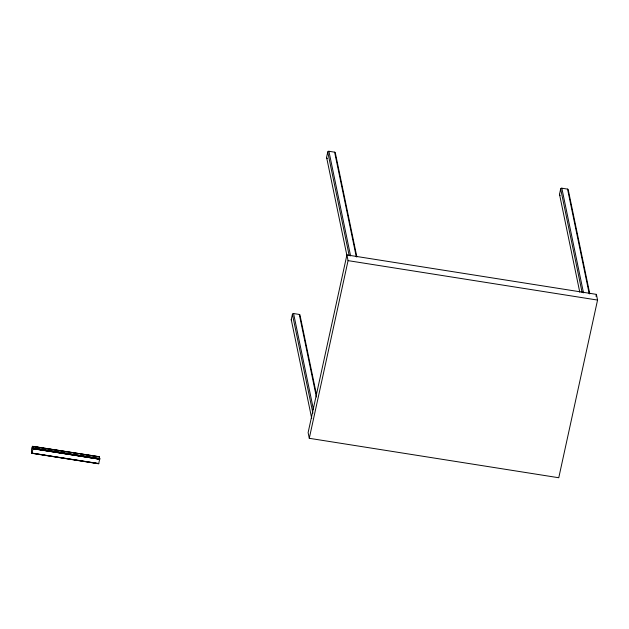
<?xml version="1.0" encoding="UTF-8"?>
<svg xmlns="http://www.w3.org/2000/svg" width="629" height="629" viewBox="0 0 629 629"><rect width="100%" height="100%" fill="white"/><g stroke="black" fill="none" stroke-linecap="round" stroke-linejoin="round"><path stroke-width="0.94" d="M31.882 453.257C35.09 442.887 30.286 445.741 31.851 453.265L98.667 463.785L99.728 458.911L99.343 456.74L32.472 446.354M32.967 448.288L99.728 458.84M32.936 448.595L99.697 459.146M346.862 255.28L326.585 157.352L327.748 152.021A0.991 0.912 -11.7 0 1 328.912 151.275L334.628 152.179A0.991 0.912 -11.7 0 1 335.399 153.232L356.871 256.915M311.732 418.497L291.251 319.611L292.414 314.28A0.991 0.912 -11.7 0 1 293.578 313.533L299.302 314.437A0.991 0.912 -11.7 0 1 300.072 315.491L316.175 393.251M346.909 254.934L308.116 432.603L309.279 438.303L558.764 477.741L597.55 300.072L596.394 294.372L346.909 254.934L348.065 260.634L309.279 438.303M579.781 292.202L559.503 194.282L560.667 188.944A0.991 0.912 -11.7 0 1 561.831 188.197L567.547 189.101A0.991 0.912 -11.7 0 1 568.317 190.155L589.79 293.837M595.97 296.283L596.394 294.372M31.953 453.1L98.745 463.526M32.496 446.299L99.351 456.764M31.922 453.202L98.714 463.652M348.065 260.634L597.55 300.072M32.441 446.488L43.102 448.1M45.021 448.477L67.287 451.929M69.206 452.298L71.163 452.534M73.082 452.911L78.9 453.761M80.819 454.138L99.217 456.976M32.967 448.068L99.728 458.627M32.975 448.115L99.736 458.722M32.967 448.359L99.72 458.989M32.92 448.666L99.681 459.225L32.905 448.744M567.547 189.101L589.216 293.743M561.831 188.197L583.5 292.847M560.667 188.944L582.139 292.634M334.628 152.179L356.297 256.821M328.912 151.275L350.581 255.917M327.748 152.021L349.221 255.704M299.302 314.437L316.395 397.001M293.578 313.533L313.462 409.534M292.414 314.28L312.896 413.167M327.355 158.406A0.991 0.912 -11.7 0 1 326.899 158.209M326.726 158.036A0.991 0.912 -11.7 0 1 326.585 157.352M560.148 195.305A0.991 0.912 -11.7 0 1 559.503 194.282M291.565 320.468A0.991 0.912 -11.7 0 1 291.251 319.611"/></g></svg>
